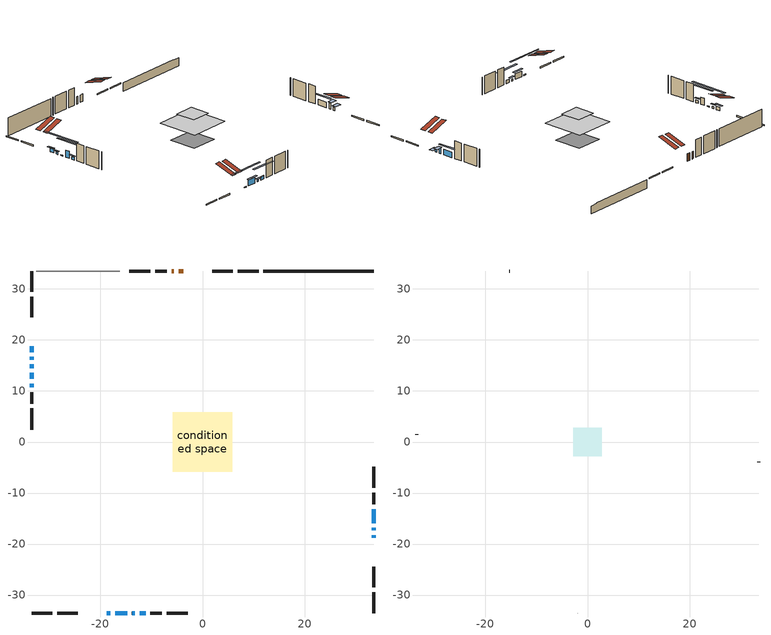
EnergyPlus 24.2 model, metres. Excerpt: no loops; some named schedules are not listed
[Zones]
conditioned space
 floor adiabatic (AdiabaticFloorConstruction): -5.84,-5.84 -5.84,5.84 5.84,5.84 5.84,-5.84 z2.87
 floor foundation (Slab1 construction): -3.87,-3.87 -3.87,3.87 3.87,3.87 3.87,-3.87 z-1.92
 wall outside (RimJoist1 construction): 10.99,33.51 6.88,33.51 / -33.51,-33.51 -29.4,-33.51 / -33.51,33.51 -33.51,29.4 / 33.51,-33.51 33.51,-29.4 z0.43:0.73
 wall outside (RimJoist2 construction): 5.95,33.51 1.9,33.51 / -28.47,-33.51 -24.42,-33.51 / -33.51,28.47 -33.51,24.42 / 33.51,-28.47 33.51,-24.42 z0.43:0.73
 wall outside (AdiabaticWallConstruction 1): -3.75,33.51 -4.69,33.51 / -5.62,33.51 -6.05,33.51 z0.43:2.46
 wall outside (AdiabaticWallConstruction): 33.51,-18.78 33.51,-18.24 z0.43:1.29; -33.51,18.78 -33.51,17.61 z0.43:1.4; -33.51,16.68 -33.51,16.12 / -13.82,-33.51 -13.26,-33.51 z0.43:0.99; -18.78,-33.51 -18.06,-33.51 / -33.51,15.19 -33.51,14.48 z0.43:0.66; -33.51,13.55 -33.51,12.38 z0.43:2.39; -17.13,-33.51 -14.74,-33.51 z0.43:1.98; -33.51,11.46 -33.51,10.72 z0.43:1.19; 33.51,-17.31 33.51,-16.83 z0.43:2.01; 33.51,-15.9 33.51,-13.16 z0.43:1.95; -12.33,-33.51 -11.16,-33.51 z0.43:1.35
 wall outside (Wall1 construction): -6.97,33.51 -9.26,33.51 / -10.23,-33.51 -7.94,-33.51 / -33.51,9.79 -33.51,7.5 / 33.51,-12.23 33.51,-9.94 z0.43:5.31
 wall outside (Wall2 construction): -10.19,33.51 -14.33,33.51 / -7.01,-33.51 -2.88,-33.51 / -33.51,6.57 -33.51,2.43 / 33.51,-9.01 33.51,-4.87 z0.43:5.31
 wall foundation (FoundationWall1 construction): 11.92,33.51,-1.92 11.92,33.51,0.43 31.35,33.51,0.43 31.35,33.51,0.28 33.51,33.51,0.28 33.51,33.51,-1.92
 wall adiabatic (Wall4 construction): -16.25,33.51 -32.59,33.51 z0.43:5.31
 window (WindowConstruction 8): 33.51,-18.77 33.51,-18.24 z0.43:1.29
 window (WindowConstruction 6): -33.51,18.77 -33.51,17.61 z0.43:1.4
 window (WindowConstruction 7): -33.51,16.68 -33.51,16.12 z0.43:0.99
 window (WindowConstruction 10): -18.77,-33.51 -18.06,-33.51 z0.43:0.66
 window (WindowConstruction 11): -33.51,15.19 -33.51,14.48 z0.43:0.66
 window (WindowConstruction): -33.51,13.55 -33.51,12.38 z0.43:2.39
 window (WindowConstruction 1): -17.13,-33.51 -14.74,-33.51 z0.43:1.98
 window (WindowConstruction 2): -33.51,11.45 -33.51,10.72 z0.43:1.19
 window (WindowConstruction 9): 33.51,-17.31 33.51,-16.83 z0.43:2.01
 window (WindowConstruction 3): 33.51,-15.9 33.51,-13.16 z0.43:1.95
 window (WindowConstruction 4): -13.82,-33.51 -13.26,-33.51 z0.43:0.99
 window (WindowConstruction 5): -12.33,-33.51 -11.16,-33.51 z0.43:1.34
 door (Door): -3.75,33.51 -4.69,33.51 z0.43:2.46
 door (Door 1): -5.62,33.51 -6.05,33.51 z0.43:2.46
 ceiling adiabatic (AdiabaticFloorConstruction): 5.84,-5.84 5.84,5.84 -5.84,5.84 -5.84,-5.84 z2.87
 roof outside (Roof2 construction): -2.82,33.51,5.31 -2.82,28.16,7.09 -1.41,28.16,7.09 -1.41,33.51,5.31; -19.7,-33.51,5.31 -19.7,-28.16,7.09 -21.11,-28.16,7.09 -21.11,-33.51,5.31; -33.51,19.7,5.31 -28.16,19.7,7.09 -28.16,21.11,7.09 -33.51,21.11,5.31; 33.51,-19.7,5.31 28.16,-19.7,7.09 28.16,-21.11,7.09 33.51,-21.11,5.31
attic - vented
 floor to conditioned space (Floor1 construction Reversed): -2.82,-2.82 -2.82,2.82 2.82,2.82 2.82,-2.82 z5.31
 wall outside (Wall3 construction): -15.26,33.51 -15.32,33.51 / -1.95,-33.51 -1.89,-33.51 / -33.51,1.5 -33.51,1.44 / 33.51,-3.95 33.51,-3.88 z0.43:5.31
 roof outside (Roof1 construction): -0.48,33.51,5.31 -0.48,28.02,7.14 0.97,28.02,7.14 0.97,33.51,5.31; -22.04,-33.51,5.31 -22.04,-28.02,7.14 -23.49,-28.02,7.14 -23.49,-33.51,5.31; -33.51,22.04,5.31 -28.02,22.04,7.14 -28.02,23.49,7.14 -33.51,23.49,5.31; 33.51,-22.04,5.31 28.02,-22.04,7.14 28.02,-23.49,7.14 33.51,-23.49,5.31
shading: 33.51,-17.94 33.51,-19.07 35.34,-19.07 35.34,-17.94 z1.59; -33.51,17.15 -33.51,19.23 -33.97,19.23 -33.97,17.15 z1.86; -33.51,15.66 -33.51,17.14 -33.97,17.14 -33.97,15.66 z1.45; -12.98,-33.51 -23.86,-33.51 -23.86,-33.93 -12.98,-33.93 z5.74; -33.51,9.4 -33.51,20.27 -33.93,20.27 -33.93,9.4 z5.74; -33.51,9.74 -33.51,16.19 -33.93,16.19 -33.93,9.74 z5.03; -14.28,-33.51 -17.59,-33.51 -17.59,-33.97 -14.28,-33.97 z2.44; -33.51,10.26 -33.51,11.91 -33.97,11.91 -33.97,10.26 z1.65; 33.51,-16.53 33.51,-17.61 35.34,-17.61 35.34,-16.53 z2.3; 33.51,-11.94 33.51,-17.12 33.97,-17.12 33.97,-11.94 z3.17; -12.8,-33.51 -14.28,-33.51 -14.28,-33.97 -12.8,-33.97 z1.45; -8.11,-33.51 -15.38,-33.51 -15.38,-33.97 -8.11,-33.97 z4.4
[Building]
Building 1: Terrain=Suburbs
[Site:Location]
Toronto Intl AP_ON: Latitude {deg}=43.68; Longitude {deg}=-79.63; Time Zone {hr}=-5; Elevation {m}=173; Keep Site Location Information=Yes
[Site:GroundTemperature:Shallow]
4.59119, 2.66285, 2.50842, 3.42352, 7.09712, 10.7536, 13.9236, 15.9317, 16.1023, 14.4691, 11.3799, 7.83558
[Site:WaterMainsTemperature]
Calculation Method=Schedule; Temperature Schedule=mains temperature schedule
[Material] Roughness=Rough; Thermal Absorptance=0.9
Name | Thickness {m} | Conductivity {W/m-K} | Density {kg/m3} | Specific Heat {J/kg-K} | Solar Absorptance | Visible Absorptance
asphalt or fiberglass shingles | 0.00635 | 0.162714 | 1121.4 | 1465.45 | 0.4 | 0.4
ceiling loosefill ins | 0.169333 | 0.0480833 | 16.02 | 1046.75 | 0.7 | 0.7
ceiling stud and cavity | 0.1397 | 0.237535 | 65.682 | 1177.47 | 0.7 | 0.7
concrete 4.0 in. | 0.1016 | 1.803125 | 2242.8 | 837.4 | 0.7 | 0.7
concrete 8.0 in. | 0.2032 | 1.803125 | 2242.8 | 837.4 | 0.7 | 0.7
door material | 0.04445 | 0.188738 | 512.64 | 1214.23 | 0.7 | 0.7
exterior vertical ins | 0.0313123 | 0.029427 | 32.04 | 1214.23 | 0.7 | 0.7
floor covering | 0.0127 | 0.0433444 | 54.468 | 1339.84 | 0.6 | 0.6
floor rigid ins; wall rigid ins | 0.512978 | 0.029427 | 32.04 | 1214.23 | 0.7 | 0.7
floor stud and cavity | 0.1397 | 1.75129 | 37.0049 | 1207.88 | 0.7 | 0.7
furniture material conditioned space 1 | 0.1524 | 0.115458 | 640.8 | 1214.23 | 0.6 | 0.6
gypsum board | 0.0127 | 0.160291 | 801 | 837.4 | 0.6 | 0.6
gypsum board 1 | 0.0127 | 0.160291 | 801 | 837.4 | 0.7 | 0.7
osb sheathing 0.5 in. | 0.0127 | 0.115458 | 512.64 | 1214.23 | 0.7 | 0.7
osb sheathing 0.5 in. 1 | 0.0127 | 0.115458 | 512.64 | 1214.23 | 0.4 | 0.4
osb sheathing 0.75 in. | 0.01905 | 0.115458 | 512.64 | 1214.23 | 0.7 | 0.7
osb sheathing 2.0 in. | 0.0508 | 0.115458 | 512.64 | 1214.23 | 0.7 | 0.7
rim joist rigid ins | 0.051816 | 0.029427 | 32.04 | 1214.23 | 0.7 | 0.7
rim joist stud and cavity | 0.0508 | 0.0452492 | 125.044 | 1163.47 | 0.6 | 0.6
rim joist stud and cavity 1 | 0.0508 | 0.0408884 | 125.044 | 1163.47 | 0.6 | 0.6
roof stud and cavity | 0.2032 | 0.122274 | 78.34581 | 1123.46 | 0.7 | 0.7
wall stud and cavity | 0.1397 | 0.0958194 | 139.0536 | 1170.24 | 0.7 | 0.7
wall stud and cavity 1 | 0.1397 | 0.0937807 | 139.0536 | 1170.24 | 0.7 | 0.7
wall stud and cavity 2 | 0.0889 | 6.9971 | 50.32683 | 1063.81 | 0.6 | 0.6
wall stud and cavity 3 | 0.1397 | 0.0845334 | 139.0536 | 1170.24 | 0.7 | 0.7
wall stud and cavity 4 | 0.0889 | 0.380278 | 52.3479 | 1209.89 | 0.7 | 0.7
wall stud and cavity 5 | 0.0889 | 0.391764 | 83.0341 | 1211.67 | 0.7 | 0.7
wood siding | 0.0254 | 0.102417 | 544.68 | 1172.36 | 0.4 | 0.4
wood siding 1 | 0.00254 | 0.102417 | 544.68 | 1172.36 | 0.4 | 0.4
wood siding 2; wood siding 3; wood siding 4 | 0.0254 | 0.102417 | 544.68 | 1172.36 | 0.7 | 0.7
[WindowMaterial:SimpleGlazingSystem]
Name | U-Factor {W/m2-K} | Solar Heat Gain Coefficient
WindowMaterial | 3.991634 | 0.62
WindowMaterial 1 | 2.78676 | 0.59
WindowMaterial 2 | 2.76462 | 0.46
WindowMaterial 3 | 2.79528 | 0.66
WindowMaterial 4 | 2.74475 | 0.37
WindowMaterial 5 | 2.779381 | 0.54
WindowMaterial 6 | 2.77995 | 0.54
WindowMaterial 7 | 2.75269 | 0.59
WindowMaterial 8 | 2.76008 | 0.6
WindowMaterial 9 | 7.42342 | 0.49
[Construction]
AdiabaticFloorConstruction: floor stud and cavity, floor rigid ins, osb sheathing 0.75 in., floor covering
AdiabaticWallConstruction: wood siding 3, wall rigid ins, wall stud and cavity 4, gypsum board
AdiabaticWallConstruction 1: wood siding 4, wall rigid ins, wall stud and cavity 4, gypsum board
Door; Door 1: door material
Floor1 construction Reversed: gypsum board, ceiling stud and cavity, ceiling loosefill ins
FoundationWall1 construction: concrete 8.0 in., gypsum board 1
furniture construction conditioned space 1: furniture material conditioned space 1
PartitionWallConstruction: gypsum board, wall stud and cavity 5, gypsum board
RimJoist1 construction: wood siding 2, osb sheathing 2.0 in., rim joist stud and cavity
RimJoist2 construction: wood siding 2, rim joist rigid ins, osb sheathing 2.0 in., rim joist stud and cavity 1
Roof1 construction: asphalt or fiberglass shingles
Roof2 construction: asphalt or fiberglass shingles, osb sheathing 0.75 in., roof stud and cavity, gypsum board
Slab1 construction: concrete 4.0 in.
Wall1 construction: wood siding, osb sheathing 0.5 in., wall stud and cavity, gypsum board
Wall2 construction: wood siding, osb sheathing 0.5 in., wall stud and cavity 1, gypsum board
Wall3 construction: wood siding 1, wall stud and cavity 2
Wall4 construction: osb sheathing 0.5 in. 1, wall stud and cavity 3, gypsum board
WindowConstruction: WindowMaterial
WindowConstruction 1: WindowMaterial 1
WindowConstruction 10; WindowConstruction 11: WindowMaterial 9
WindowConstruction 2: WindowMaterial 2
WindowConstruction 3: WindowMaterial 3
WindowConstruction 4; WindowConstruction 7: WindowMaterial 4
WindowConstruction 5: WindowMaterial 5
WindowConstruction 6: WindowMaterial 6
WindowConstruction 8: WindowMaterial 7
WindowConstruction 9: WindowMaterial 8
[Zone] Multiplier=1; Part of Total Floor Area=Yes
Name | Volume {m3}
attic - vented | 9.48248
conditioned space | 500.2
[Space]
Name | Zone | Volume {m3}
attic - vented 1 | attic - vented | 9.48248
conditioned space 1 | conditioned space | 500.2
[ZoneInfiltration:EffectiveLeakageArea]
infil attic - vented 1: Zone or Space=attic - vented 1; Schedule=Always On Discrete; Effective Air Leakage Area {cm2}=1318.76; Stack Coefficient=0.000466578; Wind Coefficient=1.45943e-05
[ZoneMixing]
whole house fan mix: Zone or Space=attic - vented; Schedule=Always On Continuous; Design Flow Rate Calculation Method=Flow/Zone; Design Flow Rate {m3/s}=0; Source Zone or Space=conditioned space
[SurfaceProperty:ExposedFoundationPerimeter]
Slab1: Exposed Perimeter Calculation Method=TotalExposedPerimeter; Total Exposed Perimeter {m}=21.592
[InternalMass] Zone or ZoneList=conditioned space; Space or SpaceList=conditioned space 1
Name | Construction | Surface Area {m2}
furniture mass conditioned space 1 | furniture construction conditioned space 1 | 78.5202
partition wall mass | PartitionWallConstruction | 196.3
[Lights]
interior lighting: Zone or ZoneList or Space or SpaceList=conditioned space 1; Schedule=interior lighting schedule; Design Level Calculation Method=LightingLevel; Lighting Level {W}=343.2; Return Air Fraction=0; Fraction Radiant=0.6; Fraction Visible=0.2; Fraction Replaceable=1
[People]
occupants: Zone or ZoneList or Space or SpaceList=conditioned space 1; Number of People Schedule=occupants schedule; Number of People Calculation Method=People; Number of People=3; Fraction Radiant=0.314171; Sensible Heat Fraction=0.56303; Activity Level Schedule=occupants activity schedule; Carbon Dioxide Generation Rate {m3/s-W}=0; Enable ASHRAE 55 Comfort Warnings=No; Mean Radiant Temperature Calculation Type=EnclosureAveraged
[ElectricEquipment] Zone or ZoneList or Space or SpaceList=conditioned space 1; Design Level Calculation Method=EquipmentLevel
Name | Schedule | Design Level {W} | Fraction Latent | Fraction Radiant | Fraction Lost
clothes dryer | clothes dryer schedule | 140.772 | 0.015 | 0.081 | 0.85
clothes washer | clothes washer schedule | 32.1985 | 0.03 | 0.162 | 0.7
cooking range | cooking range schedule | 208.969 | 0.08 | 0.432 | 0.2
dishwasher | dishwasher schedule | 66.8632 | 0.3 | 0.18 | 0.4
fridge | fridge schedule | 72.9452 | 0 | 0.6 | 0
mech vent house fan | mech vent house fan schedule | 0 | 0 | 0 | 1
mech vent house fan cfis | mech vent house fan cfis schedule | 0 | 0 | 0 | 0
misc plug loads | misc plug loads schedule | 494.7 | 0.045 | 0.513 | 0.1
whole house fan | Always On Discrete | 0 | 0 | 0 | 1
[OtherEquipment] Zone or ZoneList or Space or SpaceList=conditioned space 1; Design Level Calculation Method=EquipmentLevel
Name | Fuel Type | Schedule | Design Level {W} | Fraction Latent | Fraction Radiant | Fraction Lost
clothes dryer 1 | Electricity | clothes dryer schedule | 0 | 0.015 | 0.081 | 0.85
cooking range 1 | Electricity | cooking range schedule | 0 | 0.08 | 0.432 | 0.2
general water use latent | None | general water use schedule | 59.3978 | 1 | 0 | 0
general water use sensible | None | general water use schedule | -58.539 | 0 | 0.6 | 0
mech vent house fan latent load | None | Always On Discrete | 0 | 1 | 0 | 0
mech vent house fan sensible load | None | Always On Discrete | 0 | 0 | 0 | 0
water heater energy adjustment1 | NaturalGas | Always On Discrete | 0.01 | 0 | 0 | 1
[ZoneInfiltration:DesignFlowRate] Zone or ZoneList or Space or SpaceList=conditioned space 1; Schedule=Always On Discrete; Design Flow Rate Calculation Method=Flow/Zone; Design Flow Rate {m3/s}=0
infil flow; natural vent flow; whole house fan flow
[Foundation:Kiva]
Foundation Kiva 1: Initial Indoor Air Temperature {C}=18; Wall Height Above Grade {m}=0.430012; Wall Depth Below Slab {m}=0.2032; Custom Block Material Name 1=exterior vertical ins; Custom Block Depth 1 {m}=2.350008; Custom Block X Position 1 {m}=0.2159; Custom Block Z Position 1 {m}=0
[Foundation:Kiva:Settings]
Soil Conductivity {W/m-K}=0.849921; Soil Density {kg/m3}=1842.3; Soil Specific Heat {J/kg-K}=418.7; Ground Solar Absorptivity=0.9; Ground Thermal Absorptivity=0.9; Ground Surface Roughness {m}=0.03; Far-Field Width {m}=40; Deep-Ground Boundary Condition=ZeroFlux; Deep-Ground Depth {m}=40; Minimum Cell Dimension {m}=0.2; Maximum Cell Growth Coefficient=3; Simulation Timestep=Timestep
[Exterior:Lights]
exterior lighting: Schedule=exterior lighting schedule; Design Level {W}=75.6
[Schedule:Constant]
Name | Hourly Value
Always On Continuous; mech vent house fan schedule; mech vent house fan cfis schedule; Always On Discrete | 1
occupants activity schedule | 117.228
fridge schedule | 0
[Schedule:Week:Daily]
interior lighting schedule Week Rule - Jan1-Jan27: interior lighting schedule day, interior lighting schedule day, interior lighting schedule day, interior lighting schedule day, interior lighting schedule day, interior lighting schedule day, interior lighting schedule day, interior lighting schedule default day, interior lighting schedule default day, interior lighting schedule default day, interior lighting schedule default day, interior lighting schedule default day
interior lighting schedule Week Rule - Jan28-Feb3: interior lighting schedule day, interior lighting schedule day, interior lighting schedule day, interior lighting schedule day, interior lighting schedule day 1, interior lighting schedule day 1, interior lighting schedule day 1, interior lighting schedule default day, interior lighting schedule default day, interior lighting schedule default day, interior lighting schedule default day, interior lighting schedule default day
interior lighting schedule Week Rule - Feb4-Feb24: interior lighting schedule day 1, interior lighting schedule day 1, interior lighting schedule day 1, interior lighting schedule day 1, interior lighting schedule day 1, interior lighting schedule day 1, interior lighting schedule day 1, interior lighting schedule default day, interior lighting schedule default day, interior lighting schedule default day, interior lighting schedule default day, interior lighting schedule default day
interior lighting schedule Week Rule - Feb25-Mar3: interior lighting schedule day 1, interior lighting schedule day 1, interior lighting schedule day 1, interior lighting schedule day 1, interior lighting schedule day 2, interior lighting schedule day 2, interior lighting schedule day 2, interior lighting schedule default day, interior lighting schedule default day, interior lighting schedule default day, interior lighting schedule default day, interior lighting schedule default day
interior lighting schedule Week Rule - Mar4-Mar31: interior lighting schedule day 2, interior lighting schedule day 2, interior lighting schedule day 2, interior lighting schedule day 2, interior lighting schedule day 2, interior lighting schedule day 2, interior lighting schedule day 2, interior lighting schedule default day, interior lighting schedule default day, interior lighting schedule default day, interior lighting schedule default day, interior lighting schedule default day
interior lighting schedule Week Rule - Apr1-Apr28: interior lighting schedule day 3, interior lighting schedule day 3, interior lighting schedule day 3, interior lighting schedule day 3, interior lighting schedule day 3, interior lighting schedule day 3, interior lighting schedule day 3, interior lighting schedule default day, interior lighting schedule default day, interior lighting schedule default day, interior lighting schedule default day, interior lighting schedule default day
interior lighting schedule Week Rule - Apr29-May5: interior lighting schedule day 3, interior lighting schedule day 3, interior lighting schedule day 4, interior lighting schedule day 4, interior lighting schedule day 4, interior lighting schedule day 4, interior lighting schedule day 4, interior lighting schedule default day, interior lighting schedule default day, interior lighting schedule default day, interior lighting schedule default day, interior lighting schedule default day
interior lighting schedule Week Rule - May6-May26: interior lighting schedule day 4, interior lighting schedule day 4, interior lighting schedule day 4, interior lighting schedule day 4, interior lighting schedule day 4, interior lighting schedule day 4, interior lighting schedule day 4, interior lighting schedule default day, interior lighting schedule default day, interior lighting schedule default day, interior lighting schedule default day, interior lighting schedule default day
interior lighting schedule Week Rule - May27-Jun2: interior lighting schedule day 4, interior lighting schedule day 4, interior lighting schedule day 4, interior lighting schedule day 4, interior lighting schedule day 4, interior lighting schedule day 5, interior lighting schedule day 5, interior lighting schedule default day, interior lighting schedule default day, interior lighting schedule default day, interior lighting schedule default day, interior lighting schedule default day
interior lighting schedule Week Rule - Jun3-Jun30: interior lighting schedule day 5, interior lighting schedule day 5, interior lighting schedule day 5, interior lighting schedule day 5, interior lighting schedule day 5, interior lighting schedule day 5, interior lighting schedule day 5, interior lighting schedule default day, interior lighting schedule default day, interior lighting schedule default day, interior lighting schedule default day, interior lighting schedule default day
interior lighting schedule Week Rule - Jul1-Jul28: interior lighting schedule day 6, interior lighting schedule day 6, interior lighting schedule day 6, interior lighting schedule day 6, interior lighting schedule day 6, interior lighting schedule day 6, interior lighting schedule day 6, interior lighting schedule default day, interior lighting schedule default day, interior lighting schedule default day, interior lighting schedule default day, interior lighting schedule default day
interior lighting schedule Week Rule - Jul29-Aug4: interior lighting schedule day 6, interior lighting schedule day 6, interior lighting schedule day 6, interior lighting schedule day 7, interior lighting schedule day 7, interior lighting schedule day 7, interior lighting schedule day 7, interior lighting schedule default day, interior lighting schedule default day, interior lighting schedule default day, interior lighting schedule default day, interior lighting schedule default day
interior lighting schedule Week Rule - Aug5-Aug25: interior lighting schedule day 7, interior lighting schedule day 7, interior lighting schedule day 7, interior lighting schedule day 7, interior lighting schedule day 7, interior lighting schedule day 7, interior lighting schedule day 7, interior lighting schedule default day, interior lighting schedule default day, interior lighting schedule default day, interior lighting schedule default day, interior lighting schedule default day
interior lighting schedule Week Rule - Aug26-Sep1: interior lighting schedule day 7, interior lighting schedule day 7, interior lighting schedule day 7, interior lighting schedule day 7, interior lighting schedule day 7, interior lighting schedule day 7, interior lighting schedule day 8, interior lighting schedule default day, interior lighting schedule default day, interior lighting schedule default day, interior lighting schedule default day, interior lighting schedule default day
interior lighting schedule Week Rule - Sep2-Sep29: interior lighting schedule day 8, interior lighting schedule day 8, interior lighting schedule day 8, interior lighting schedule day 8, interior lighting schedule day 8, interior lighting schedule day 8, interior lighting schedule day 8, interior lighting schedule default day, interior lighting schedule default day, interior lighting schedule default day, interior lighting schedule default day, interior lighting schedule default day
interior lighting schedule Week Rule - Sep30-Oct6: interior lighting schedule day 8, interior lighting schedule day 9, interior lighting schedule day 9, interior lighting schedule day 9, interior lighting schedule day 9, interior lighting schedule day 9, interior lighting schedule day 9, interior lighting schedule default day, interior lighting schedule default day, interior lighting schedule default day, interior lighting schedule default day, interior lighting schedule default day
interior lighting schedule Week Rule - Oct7-Oct27: interior lighting schedule day 9, interior lighting schedule day 9, interior lighting schedule day 9, interior lighting schedule day 9, interior lighting schedule day 9, interior lighting schedule day 9, interior lighting schedule day 9, interior lighting schedule default day, interior lighting schedule default day, interior lighting schedule default day, interior lighting schedule default day, interior lighting schedule default day
interior lighting schedule Week Rule - Oct28-Nov3: interior lighting schedule day 9, interior lighting schedule day 9, interior lighting schedule day 9, interior lighting schedule day 9, interior lighting schedule day 10, interior lighting schedule day 10, interior lighting schedule day 10, interior lighting schedule default day, interior lighting schedule default day, interior lighting schedule default day, interior lighting schedule default day, interior lighting schedule default day
interior lighting schedule Week Rule - Nov4-Nov24: interior lighting schedule day 10, interior lighting schedule day 10, interior lighting schedule day 10, interior lighting schedule day 10, interior lighting schedule day 10, interior lighting schedule day 10, interior lighting schedule day 10, interior lighting schedule default day, interior lighting schedule default day, interior lighting schedule default day, interior lighting schedule default day, interior lighting schedule default day
interior lighting schedule Week Rule - Nov25-Dec1: interior lighting schedule day 10, interior lighting schedule day 10, interior lighting schedule day 10, interior lighting schedule day 10, interior lighting schedule day 10, interior lighting schedule day 10, interior lighting schedule day 11, interior lighting schedule default day, interior lighting schedule default day, interior lighting schedule default day, interior lighting schedule default day, interior lighting schedule default day
interior lighting schedule Week Rule - Dec2-Dec31: interior lighting schedule day 11, interior lighting schedule day 11, interior lighting schedule day 11, interior lighting schedule day 11, interior lighting schedule day 11, interior lighting schedule day 11, interior lighting schedule day 11, interior lighting schedule default day, interior lighting schedule default day, interior lighting schedule default day, interior lighting schedule default day, interior lighting schedule default day
occupants schedule Week Rule - Jan1-Dec31: occupants schedule day, occupants schedule day, occupants schedule day, occupants schedule day, occupants schedule day, occupants schedule day, occupants schedule day, occupants schedule default day, occupants schedule default day, occupants schedule default day, occupants schedule default day, occupants schedule default day
clothes dryer schedule Week Rule - Jan1-Dec31: clothes dryer schedule day, clothes dryer schedule day, clothes dryer schedule day, clothes dryer schedule day, clothes dryer schedule day, clothes dryer schedule day, clothes dryer schedule day, clothes dryer schedule default day, clothes dryer schedule default day, clothes dryer schedule default day, clothes dryer schedule default day, clothes dryer schedule default day
clothes washer schedule Week Rule - Jan1-Dec31: clothes washer schedule day, clothes washer schedule day, clothes washer schedule day, clothes washer schedule day, clothes washer schedule day, clothes washer schedule day, clothes washer schedule day, clothes washer schedule default day, clothes washer schedule default day, clothes washer schedule default day, clothes washer schedule default day, clothes washer schedule default day
cooking range schedule Week Rule - Jan1-Dec31: cooking range schedule day, cooking range schedule day, cooking range schedule day, cooking range schedule day, cooking range schedule day, cooking range schedule day, cooking range schedule day, cooking range schedule default day, cooking range schedule default day, cooking range schedule default day, cooking range schedule default day, cooking range schedule default day
dishwasher schedule Week Rule - Jan1-Dec31: dishwasher schedule day, dishwasher schedule day, dishwasher schedule day, dishwasher schedule day, dishwasher schedule day, dishwasher schedule day, dishwasher schedule day, dishwasher schedule default day, dishwasher schedule default day, dishwasher schedule default day, dishwasher schedule default day, dishwasher schedule default day
misc plug loads schedule Week Rule - Jan1-Dec31: misc plug loads schedule day, misc plug loads schedule day, misc plug loads schedule day, misc plug loads schedule day, misc plug loads schedule day, misc plug loads schedule day, misc plug loads schedule day, misc plug loads schedule default day, misc plug loads schedule default day, misc plug loads schedule default day, misc plug loads schedule default day, misc plug loads schedule default day
general water use schedule Week Rule - Jan1-Dec31: general water use schedule day, general water use schedule day, general water use schedule day, general water use schedule day, general water use schedule day, general water use schedule day, general water use schedule day, general water use schedule default day, general water use schedule default day, general water use schedule default day, general water use schedule default day, general water use schedule default day
exterior lighting schedule Week Rule - Jan1-Jan27: exterior lighting schedule day, exterior lighting schedule day, exterior lighting schedule day, exterior lighting schedule day, exterior lighting schedule day, exterior lighting schedule day, exterior lighting schedule day, exterior lighting schedule default day, exterior lighting schedule default day, exterior lighting schedule default day, exterior lighting schedule default day, exterior lighting schedule default day
exterior lighting schedule Week Rule - Jan28-Feb3: exterior lighting schedule day, exterior lighting schedule day, exterior lighting schedule day, exterior lighting schedule day, exterior lighting schedule day 1, exterior lighting schedule day 1, exterior lighting schedule day 1, exterior lighting schedule default day, exterior lighting schedule default day, exterior lighting schedule default day, exterior lighting schedule default day, exterior lighting schedule default day
exterior lighting schedule Week Rule - Feb4-Feb24: exterior lighting schedule day 1, exterior lighting schedule day 1, exterior lighting schedule day 1, exterior lighting schedule day 1, exterior lighting schedule day 1, exterior lighting schedule day 1, exterior lighting schedule day 1, exterior lighting schedule default day, exterior lighting schedule default day, exterior lighting schedule default day, exterior lighting schedule default day, exterior lighting schedule default day
exterior lighting schedule Week Rule - Feb25-Mar3: exterior lighting schedule day 1, exterior lighting schedule day 1, exterior lighting schedule day 1, exterior lighting schedule day 1, exterior lighting schedule day 2, exterior lighting schedule day 2, exterior lighting schedule day 2, exterior lighting schedule default day, exterior lighting schedule default day, exterior lighting schedule default day, exterior lighting schedule default day, exterior lighting schedule default day
exterior lighting schedule Week Rule - Mar4-Mar31: exterior lighting schedule day 2, exterior lighting schedule day 2, exterior lighting schedule day 2, exterior lighting schedule day 2, exterior lighting schedule day 2, exterior lighting schedule day 2, exterior lighting schedule day 2, exterior lighting schedule default day, exterior lighting schedule default day, exterior lighting schedule default day, exterior lighting schedule default day, exterior lighting schedule default day
exterior lighting schedule Week Rule - Apr1-Apr28: exterior lighting schedule day 3, exterior lighting schedule day 3, exterior lighting schedule day 3, exterior lighting schedule day 3, exterior lighting schedule day 3, exterior lighting schedule day 3, exterior lighting schedule day 3, exterior lighting schedule default day, exterior lighting schedule default day, exterior lighting schedule default day, exterior lighting schedule default day, exterior lighting schedule default day
exterior lighting schedule Week Rule - Apr29-May5: exterior lighting schedule day 3, exterior lighting schedule day 3, exterior lighting schedule day 4, exterior lighting schedule day 4, exterior lighting schedule day 4, exterior lighting schedule day 4, exterior lighting schedule day 4, exterior lighting schedule default day, exterior lighting schedule default day, exterior lighting schedule default day, exterior lighting schedule default day, exterior lighting schedule default day
exterior lighting schedule Week Rule - May6-May26: exterior lighting schedule day 4, exterior lighting schedule day 4, exterior lighting schedule day 4, exterior lighting schedule day 4, exterior lighting schedule day 4, exterior lighting schedule day 4, exterior lighting schedule day 4, exterior lighting schedule default day, exterior lighting schedule default day, exterior lighting schedule default day, exterior lighting schedule default day, exterior lighting schedule default day
exterior lighting schedule Week Rule - May27-Jun2: exterior lighting schedule day 4, exterior lighting schedule day 4, exterior lighting schedule day 4, exterior lighting schedule day 4, exterior lighting schedule day 4, exterior lighting schedule day 5, exterior lighting schedule day 5, exterior lighting schedule default day, exterior lighting schedule default day, exterior lighting schedule default day, exterior lighting schedule default day, exterior lighting schedule default day
exterior lighting schedule Week Rule - Jun3-Jun30: exterior lighting schedule day 5, exterior lighting schedule day 5, exterior lighting schedule day 5, exterior lighting schedule day 5, exterior lighting schedule day 5, exterior lighting schedule day 5, exterior lighting schedule day 5, exterior lighting schedule default day, exterior lighting schedule default day, exterior lighting schedule default day, exterior lighting schedule default day, exterior lighting schedule default day
exterior lighting schedule Week Rule - Jul1-Jul28: exterior lighting schedule day 6, exterior lighting schedule day 6, exterior lighting schedule day 6, exterior lighting schedule day 6, exterior lighting schedule day 6, exterior lighting schedule day 6, exterior lighting schedule day 6, exterior lighting schedule default day, exterior lighting schedule default day, exterior lighting schedule default day, exterior lighting schedule default day, exterior lighting schedule default day
exterior lighting schedule Week Rule - Jul29-Aug4: exterior lighting schedule day 6, exterior lighting schedule day 6, exterior lighting schedule day 6, exterior lighting schedule day 7, exterior lighting schedule day 7, exterior lighting schedule day 7, exterior lighting schedule day 7, exterior lighting schedule default day, exterior lighting schedule default day, exterior lighting schedule default day, exterior lighting schedule default day, exterior lighting schedule default day
exterior lighting schedule Week Rule - Aug5-Aug25: exterior lighting schedule day 7, exterior lighting schedule day 7, exterior lighting schedule day 7, exterior lighting schedule day 7, exterior lighting schedule day 7, exterior lighting schedule day 7, exterior lighting schedule day 7, exterior lighting schedule default day, exterior lighting schedule default day, exterior lighting schedule default day, exterior lighting schedule default day, exterior lighting schedule default day
exterior lighting schedule Week Rule - Aug26-Sep1: exterior lighting schedule day 7, exterior lighting schedule day 7, exterior lighting schedule day 7, exterior lighting schedule day 7, exterior lighting schedule day 7, exterior lighting schedule day 7, exterior lighting schedule day 8, exterior lighting schedule default day, exterior lighting schedule default day, exterior lighting schedule default day, exterior lighting schedule default day, exterior lighting schedule default day
exterior lighting schedule Week Rule - Sep2-Sep29: exterior lighting schedule day 8, exterior lighting schedule day 8, exterior lighting schedule day 8, exterior lighting schedule day 8, exterior lighting schedule day 8, exterior lighting schedule day 8, exterior lighting schedule day 8, exterior lighting schedule default day, exterior lighting schedule default day, exterior lighting schedule default day, exterior lighting schedule default day, exterior lighting schedule default day
exterior lighting schedule Week Rule - Sep30-Oct6: exterior lighting schedule day 8, exterior lighting schedule day 9, exterior lighting schedule day 9, exterior lighting schedule day 9, exterior lighting schedule day 9, exterior lighting schedule day 9, exterior lighting schedule day 9, exterior lighting schedule default day, exterior lighting schedule default day, exterior lighting schedule default day, exterior lighting schedule default day, exterior lighting schedule default day
exterior lighting schedule Week Rule - Oct7-Oct27: exterior lighting schedule day 9, exterior lighting schedule day 9, exterior lighting schedule day 9, exterior lighting schedule day 9, exterior lighting schedule day 9, exterior lighting schedule day 9, exterior lighting schedule day 9, exterior lighting schedule default day, exterior lighting schedule default day, exterior lighting schedule default day, exterior lighting schedule default day, exterior lighting schedule default day
[Schedule:Year]
interior lighting schedule: interior lighting schedule Week Rule - Jan1-Jan27, 1, 1, 1, 27, interior lighting schedule Week Rule - Jan28-Feb3, 1, 28, 2, 3, interior lighting schedule Week Rule - Feb4-Feb24, 2, 4, 2, 24, interior lighting schedule Week Rule - Feb25-Mar3, 2, 25, 3, 3, interior lighting schedule Week Rule - Mar4-Mar31, 3, 4, 3, 31, interior lighting schedule Week Rule - Apr1-Apr28, 4, 1, 4, 28, interior lighting schedule Week Rule - Apr29-May5, 4, 29, 5, 5, interior lighting schedule Week Rule - May6-May26, 5, 6, 5, 26, interior lighting schedule Week Rule - May27-Jun2, 5, 27, 6, 2, interior lighting schedule Week Rule - Jun3-Jun30, 6, 3, 6, 30, interior lighting schedule Week Rule - Jul1-Jul28, 7, 1, 7, 28, interior lighting schedule Week Rule - Jul29-Aug4, 7, 29, 8, 4, interior lighting schedule Week Rule - Aug5-Aug25, 8, 5, 8, 25, interior lighting schedule Week Rule - Aug26-Sep1, 8, 26, 9, 1, interior lighting schedule Week Rule - Sep2-Sep29, 9, 2, 9, 29, interior lighting schedule Week Rule - Sep30-Oct6, 9, 30, 10, 6, interior lighting schedule Week Rule - Oct7-Oct27, 10, 7, 10, 27, interior lighting schedule Week Rule - Oct28-Nov3, 10, 28, 11, 3, interior lighting schedule Week Rule - Nov4-Nov24, 11, 4, 11, 24, interior lighting schedule Week Rule - Nov25-Dec1, 11, 25, 12, 1, interior lighting schedule Week Rule - Dec2-Dec31, 12, 2, 12, 31
occupants schedule: occupants schedule Week Rule - Jan1-Dec31, 1, 1, 12, 31
clothes dryer schedule: clothes dryer schedule Week Rule - Jan1-Dec31, 1, 1, 12, 31
clothes washer schedule: clothes washer schedule Week Rule - Jan1-Dec31, 1, 1, 12, 31
cooking range schedule: cooking range schedule Week Rule - Jan1-Dec31, 1, 1, 12, 31
dishwasher schedule: dishwasher schedule Week Rule - Jan1-Dec31, 1, 1, 12, 31
misc plug loads schedule: misc plug loads schedule Week Rule - Jan1-Dec31, 1, 1, 12, 31
general water use schedule: general water use schedule Week Rule - Jan1-Dec31, 1, 1, 12, 31
exterior lighting schedule: exterior lighting schedule Week Rule - Jan1-Jan27, 1, 1, 1, 27, exterior lighting schedule Week Rule - Jan28-Feb3, 1, 28, 2, 3, exterior lighting schedule Week Rule - Feb4-Feb24, 2, 4, 2, 24, exterior lighting schedule Week Rule - Feb25-Mar3, 2, 25, 3, 3, exterior lighting schedule Week Rule - Mar4-Mar31, 3, 4, 3, 31, exterior lighting schedule Week Rule - Apr1-Apr28, 4, 1, 4, 28, exterior lighting schedule Week Rule - Apr29-May5, 4, 29, 5, 5, exterior lighting schedule Week Rule - May6-May26, 5, 6, 5, 26, exterior lighting schedule Week Rule - May27-Jun2, 5, 27, 6, 2, exterior lighting schedule Week Rule - Jun3-Jun30, 6, 3, 6, 30, exterior lighting schedule Week Rule - Jul1-Jul28, 7, 1, 7, 28, exterior lighting schedule Week Rule - Jul29-Aug4, 7, 29, 8, 4, exterior lighting schedule Week Rule - Aug5-Aug25, 8, 5, 8, 25, exterior lighting schedule Week Rule - Aug26-Sep1, 8, 26, 9, 1, exterior lighting schedule Week Rule - Sep2-Sep29, 9, 2, 9, 29, exterior lighting schedule Week Rule - Sep30-Oct6, 9, 30, 10, 6, exterior lighting schedule Week Rule - Oct7-Oct27, 10, 7, 10, 27, exterior lighting schedule Week Rule - Oct28-Nov3, 10, 28, 11, 3, exterior lighting schedule Week Rule - Nov4-Nov24, 11, 4, 11, 24, exterior lighting schedule Week Rule - Nov25-Dec1, 11, 25, 12, 1, exterior lighting schedule Week Rule - Dec2-Dec31, 12, 2, 12, 31
[Schedule:Compact]
mains temperature schedule: Through: 01/01, For: AllDays, Until: 24:00, 8.43722, Through: 01/02, For: AllDays, Until: 24:00, 8.37111, Through: 01/03, For: AllDays, Until: 24:00, 8.30611, Through: 01/04, For: AllDays, Until: 24:00, 8.24222, Through: 01/05, For: AllDays, Until: 24:00, 8.17944, Through: 01/06, For: AllDays, Until: 24:00, 8.11833, Through: 01/07, For: AllDays, Until: 24:00, 8.05833, Through: 01/08, For: AllDays, Until: 24:00, 7.99944, Through: 01/09, For: AllDays, Until: 24:00, 7.94222, Through: 01/10, For: AllDays, Until: 24:00, 7.88611, Through: 01/11, For: AllDays, Until: 24:00, 7.83167, Through: 01/12, For: AllDays, Until: 24:00, 7.77833, Through: 01/13, For: AllDays, Until: 24:00, 7.72611, Through: 01/14, For: AllDays, Until: 24:00, 7.67556, Through: 01/15, For: AllDays, Until: 24:00, 7.62667, Through: 01/16, For: AllDays, Until: 24:00, 7.57889, Through: 01/17, For: AllDays, Until: 24:00, 7.53278, Through: 01/18, For: AllDays, Until: 24:00, 7.48778, Through: 01/19, For: AllDays, Until: 24:00, 7.44444, Through: 01/20, For: AllDays, Until: 24:00, 7.40278, Through: 01/21, For: AllDays, Until: 24:00, 7.36278, Through: 01/22, For: AllDays, Until: 24:00, 7.32389, Through: 01/23, For: AllDays, Until: 24:00, 7.28667, Through: 01/24, For: AllDays, Until: 24:00, 7.25056, Through: 01/25, For: AllDays, Until: 24:00, 7.21667, Through: 01/26, For: AllDays, Until: 24:00, 7.18389, Through: 01/27, For: AllDays, Until: 24:00, 7.15278, Through: 01/28, For: AllDays, Until: 24:00, 7.12333, Through: 01/29, For: AllDays, Until: 24:00, 7.09556, Through: 01/30, For: AllDays, Until: 24:00, 7.06944, Through: 01/31, For: AllDays, Until: 24:00, 7.04444, Through: 02/01, For: AllDays, Until: 24:00, 7.02167, Through: 02/02, For: AllDays, Until: 24:00, 7, Through: 02/03, For: AllDays, Until: 24:00, 6.98, Through: 02/04, For: AllDays, Until: 24:00, 6.96222, Through: 02/05, For: AllDays, Until: 24:00, 6.94556, Through: 02/06, For: AllDays, Until: 24:00, 6.93056, Through: 02/07, For: AllDays, Until: 24:00, 6.91722, Through: 02/08, For: AllDays, Until: 24:00, 6.90556, Through: 02/09, For: AllDays, Until: 24:00, 6.89556, Through: 02/10, For: AllDays, Until: 24:00, 6.88722, Through: 02/11, For: AllDays, Until: 24:00, 6.88056, Through: 02/12, For: AllDays, Until: 24:00, 6.875, Through: 02/13, For: AllDays, Until: 24:00, 6.87167, Through: 02/14, For: AllDays, Until: 24:00, 6.87, Through: 02/15, For: AllDays, Until: 24:00, 6.87, Through: 02/16, For: AllDays, Until: 24:00, 6.87167, Through: 02/17, For: AllDays, Until: 24:00, 6.875, Through: 02/18, For: AllDays, Until: 24:00, 6.88, Through: 02/19, For: AllDays, Until: 24:00, 6.88611, Through: 02/20, For: AllDays, Until: 24:00, 6.89444, Through: 02/21, For: AllDays, Until: 24:00, 6.90444, Through: 02/22, For: AllDays, Until: 24:00, 6.91611, Through: 02/23, For: AllDays, Until: 24:00, 6.92889, Through: 02/24, For: AllDays, Until: 24:00, 6.94389, Through: 02/25, For: AllDays, Until: 24:00, 6.96056, Through: 02/26, For: AllDays, Until: 24:00, 6.97833, Through: 02/27, For: AllDays, Until: 24:00, 6.99833, Through: 02/28, For: AllDays, Until: 24:00, 7.01944, Through: 03/01, For: AllDays, Until: 24:00, 7.04222, Through: 03/02, For: AllDays, Until: 24:00, 7.06667, Through: 03/03, For: AllDays, Until: 24:00, 7.09278, Through: 03/04, For: AllDays, Until: 24:00, 7.12056, Through: 03/05, For: AllDays, Until: 24:00, 7.15, Through: 03/06, For: AllDays, Until: 24:00, 7.18111, Through: 03/07, For: AllDays, Until: 24:00, 7.21333, Through: 03/08, For: AllDays, Until: 24:00, 7.24722, Through: 03/09, For: AllDays, Until: 24:00, 7.28278, Through: 03/10, For: AllDays, Until: 24:00, 7.32, Through: 03/11, For: AllDays, Until: 24:00, 7.35889, Through: 03/12, For: AllDays, Until: 24:00, 7.39889, Through: 03/13, For: AllDays, Until: 24:00, 7.44056, Through: 03/14, For: AllDays, Until: 24:00, 7.48389, Through: 03/15, For: AllDays, Until: 24:00, 7.52833, Through: 03/16, For: AllDays, Until: 24:00, 7.57444, Through: 03/17, For: AllDays, Until: 24:00, 7.62222, Through: 03/18, For: AllDays, Until: 24:00, 7.67111, Through: 03/19, For: AllDays, Until: 24:00, 7.72111, Through: 03/20, For: AllDays, Until: 24:00, 7.77333, Through: 03/21, For: AllDays, Until: 24:00, 7.82611, Through: 03/22, For: AllDays, Until: 24:00, 7.88111, Through: 03/23, For: AllDays, Until: 24:00, 7.93667, Through: 03/24, For: AllDays, Until: 24:00, 7.99389, Through: 03/25, For: AllDays, Until: 24:00, 8.05278, Through: 03/26, For: AllDays, Until: 24:00, 8.11278, Through: 03/27, For: AllDays, Until: 24:00, 8.17389, Through: 03/28, For: AllDays, Until: 24:00, 8.23611, Through: 03/29, For: AllDays, Until: 24:00, 8.3, Through: 03/30, For: AllDays, Until: 24:00, 8.365, Through: 03/31, For: AllDays, Until: 24:00, 8.43111, Through: 04/01, For: AllDays, Until: 24:00, 8.49833, Through: 04/02, For: AllDays, Until: 24:00, 8.56722, Through: 04/03, For: AllDays, Until: 24:00, 8.63667, Through: 04/04, For: AllDays, Until: 24:00, 8.70778, Through: 04/05, For: AllDays, Until: 24:00, 8.77944, Through: 04/06, For: AllDays, Until: 24:00, 8.85278, Through: 04/07, For: AllDays, Until: 24:00, 8.92667, Through: 04/08, For: AllDays, Until: 24:00, 9.00222, Through: 04/09, For: AllDays, Until: 24:00, 9.07833, Through: 04/10, For: AllDays, Until: 24:00, 9.15556, Through: 04/11, For: AllDays, Until: 24:00, 9.23389, Through: 04/12, For: AllDays, Until: 24:00, 9.31278, Through: 04/13, For: AllDays, Until: 24:00, 9.39278, Through: 04/14, For: AllDays, Until: 24:00, 9.47389, Through: 04/15, For: AllDays, Until: 24:00, 9.55611, Through: 04/16, For: AllDays, Until: 24:00, 9.63833, Through: 04/17, For: AllDays, Until: 24:00, 9.72222, Through: 04/18, For: AllDays, Until: 24:00, 9.80667, Through: 04/19, For: AllDays, Until: 24:00, 9.89167, Through: 04/20, For: AllDays, Until: 24:00, 9.97778, Through: 04/21, For: AllDays, Until: 24:00, 10.0644, Through: 04/22, For: AllDays, Until: 24:00, 10.1517, Through: 04/23, For: AllDays, Until: 24:00, 10.24, Through: 04/24, For: AllDays, Until: 24:00, 10.3289, Through: 04/25, For: AllDays, Until: 24:00, 10.4183, Through: 04/26, For: AllDays, Until: 24:00, 10.5083, Through: 04/27, For: AllDays, Until: 24:00, 10.5989, Through: 04/28, For: AllDays, Until: 24:00, 10.69, Through: 04/29, For: AllDays, Until: 24:00, 10.7817, Through: 04/30, For: AllDays, Until: 24:00, 10.8739, Through: 05/01, For: AllDays, Until: 24:00, 10.9667, Through: 05/02, For: AllDays, Until: 24:00, 11.0594, Through: 05/03, For: AllDays, Until: 24:00, 11.1533, Through: 05/04, For: AllDays, Until: 24:00, 11.2472, Through: 05/05, For: AllDays, Until: 24:00, 11.3411, Through: 05/06, For: AllDays, Until: 24:00, 11.4361, Through: 05/07, For: AllDays, Until: 24:00, 11.5306, Through: 05/08, For: AllDays, Until: 24:00, 11.6261, Through: 05/09, For: AllDays, Until: 24:00, 11.7217, Through: 05/10, For: AllDays, Until: 24:00, 11.8172, Through: 05/11, For: AllDays, Until: 24:00, 11.9128, Through: 05/12, For: AllDays, Until: 24:00, 12.0089, Through: 05/13, For: AllDays, Until: 24:00, 12.105, Through: 05/14, For: AllDays, Until: 24:00, 12.2017, Through: 05/15, For: AllDays, Until: 24:00, 12.2978, Through: 05/16, For: AllDays, Until: 24:00, 12.3944, Through: 05/17, For: AllDays, Until: 24:00, 12.4906, Through: 05/18, For: AllDays, Until: 24:00, 12.5872, Through: 05/19, For: AllDays, Until: 24:00, 12.6833, Through: 05/20, For: AllDays, Until: 24:00, 12.78, Through: 05/21, For: AllDays, Until: 24:00, 12.8761, Through: 05/22, For: AllDays, Until: 24:00, 12.9722, Through: 05/23, For: AllDays, Until: 24:00, 13.0683, Through: 05/24, For: AllDays, Until: 24:00, 13.1639, Through: 05/25, For: AllDays, Until: 24:00, 13.2594, Through: 05/26, For: AllDays, Until: 24:00, 13.355, Through: 05/27, For: AllDays, Until: 24:00, 13.45, Through: 05/28, For: AllDays, Until: 24:00, 13.545, Through: 05/29, For: AllDays, Until: 24:00, 13.6394, Through: 05/30, For: AllDays, Until: 24:00, 13.7333, Through: 05/31, For: AllDays, Until: 24:00, 13.8272, Through: 06/01, For: AllDays, Until: 24:00, 13.9206, Through: 06/02, For: AllDays, Until: 24:00, 14.0139, Through: 06/03, For: AllDays, Until: 24:00, 14.1061, Through: 06/04, For: AllDays, Until: 24:00, 14.1983, Through: 06/05, For: AllDays, Until: 24:00, 14.2894, Through: 06/06, For: AllDays, Until: 24:00, 14.3806, Through: 06/07, For: AllDays, Until: 24:00, 14.4711, Through: 06/08, For: AllDays, Until: 24:00, 14.5606, Through: 06/09, For: AllDays, Until: 24:00, 14.65, Through: 06/10, For: AllDays, Until: 24:00, 14.7383, Through: 06/11, For: AllDays, Until: 24:00, 14.8267, Through: 06/12, For: AllDays, Until: 24:00, 14.9133, Through: 06/13, For: AllDays, Until: 24:00, 15, Through: 06/14, For: AllDays, Until: 24:00, 15.0856, Through: 06/15, For: AllDays, Until: 24:00, 15.1706, Through: 06/16, For: AllDays, Until: 24:00, 15.255, Through: 06/17, For: AllDays, Until: 24:00, 15.3383, Through: 06/18, For: AllDays, Until: 24:00, 15.4206, Through: 06/19, For: AllDays, Until: 24:00, 15.5022, Through: 06/20, For: AllDays, Until: 24:00, 15.5828, Through: 06/21, For: AllDays, Until: 24:00, 15.6628, Through: 06/22, For: AllDays, Until: 24:00, 15.7417, Through: 06/23, For: AllDays, Until: 24:00, 15.8194, Through: 06/24, For: AllDays, Until: 24:00, 15.8961, Through: 06/25, For: AllDays, Until: 24:00, 15.9722, Through: 06/26, For: AllDays, Until: 24:00, 16.0467, Through: 06/27, For: AllDays, Until: 24:00, 16.1206, Through: 06/28, For: AllDays, Until: 24:00, 16.1933, Through: 06/29, For: AllDays, Until: 24:00, 16.265, Through: 06/30, For: AllDays, Until: 24:00, 16.3356, Through: 07/01, For: AllDays, Until: 24:00, 16.4044, Through: 07/02, For: AllDays, Until: 24:00, 16.4728, Through: 07/03, For: AllDays, Until: 24:00, 16.54, Through: 07/04, For: AllDays, Until: 24:00, 16.6056, Through: 07/05, For: AllDays, Until: 24:00, 16.67, Through: 07/06, For: AllDays, Until: 24:00, 16.7333, Through: 07/07, For: AllDays, Until: 24:00, 16.7956, Through: 07/08, For: AllDays, Until: 24:00, 16.8561, Through: 07/09, For: AllDays, Until: 24:00, 16.9156, Through: 07/10, For: AllDays, Until: 24:00, 16.9739, Through: 07/11, For: AllDays, Until: 24:00, 17.0306, Through: 07/12, For: AllDays, Until: 24:00, 17.0861, Through: 07/13, For: AllDays, Until: 24:00, 17.14, Through: 07/14, For: AllDays, Until: 24:00, 17.1928, Through: 07/15, For: AllDays, Until: 24:00, 17.2439, Through: 07/16, For: AllDays, Until: 24:00, 17.2939, Through: 07/17, For: AllDays, Until: 24:00, 17.3422, Through: 07/18, For: AllDays, Until: 24:00, 17.3894, Through: 07/19, For: AllDays, Until: 24:00, 17.435, Through: 07/20, For: AllDays, Until: 24:00, 17.4794, Through: 07/21, For: AllDays, Until: 24:00, 17.5217, Through: 07/22, For: AllDays, Until: 24:00, 17.5628, Through: 07/23, For: AllDays, Until: 24:00, 17.6028, Through: 07/24, For: AllDays, Until: 24:00, 17.6406, Through: 07/25, For: AllDays, Until: 24:00, 17.6772, Through: 07/26, For: AllDays, Until: 24:00, 17.7122, Through: 07/27, For: AllDays, Until: 24:00, 17.7456, Through: 07/28, For: AllDays, Until: 24:00, 17.7778, Through: 07/29, For: AllDays, Until: 24:00, 17.8078, Through: 07/30, For: AllDays, Until: 24:00, 17.8367, Through: 07/31, For: AllDays, Until: 24:00, 17.8639, Through: 08/01, For: AllDays, Until: 24:00, 17.8894, Through: 08/02, For: AllDays, Until: 24:00, 17.9133, Through: 08/03, For: AllDays, Until: 24:00, 17.9361, Through: 08/04, For: AllDays, Until: 24:00, 17.9567, Through: 08/05, For: AllDays, Until: 24:00, 17.9756, Through: 08/06, For: AllDays, Until: 24:00, 17.9933, Through: 08/07, For: AllDays, Until: 24:00, 18.0089, Through: 08/08, For: AllDays, Until: 24:00, 18.0233, Through: 08/09, For: AllDays, Until: 24:00, 18.0361, Through: 08/10, For: AllDays, Until: 24:00, 18.0467, Through: 08/11, For: AllDays, Until: 24:00, 18.0561, Through: 08/12, For: AllDays, Until: 24:00, 18.0639, Through: 08/13, For: AllDays, Until: 24:00, 18.07, Through: 08/14, For: AllDays, Until: 24:00, 18.0739, Through: 08/15, For: AllDays, Until: 24:00, 18.0767, Through: 08/16, For: AllDays, Until: 24:00, 18.0778, Through: 08/17, For: AllDays, Until: 24:00, 18.0772, Through: 08/18, For: AllDays, Until: 24:00, 18.075, Through: 08/19, For: AllDays, Until: 24:00, 18.0706, Through: 08/20, For: AllDays, Until: 24:00, 18.065, Through: 08/21, For: AllDays, Until: 24:00, 18.0578, Through: 08/22, For: AllDays, Until: 24:00, 18.0489, Through: 08/23, For: AllDays, Until: 24:00, 18.0383, Through: 08/24, For: AllDays, Until: 24:00, 18.0261, Through: 08/25, For: AllDays, Until: 24:00, 18.0122, Through: 08/26, For: AllDays, Until: 24:00, 17.9967, Through: 08/27, For: AllDays, Until: 24:00, 17.9794, Through: 08/28, For: AllDays, Until: 24:00, 17.9606, Through: 08/29, For: AllDays, Until: 24:00, 17.9406, Through: 08/30, For: AllDays, Until: 24:00, 17.9183, Through: 08/31, For: AllDays, Until: 24:00, 17.8944, Through: 09/01, For: AllDays, Until: 24:00, 17.8694, Through: 09/02, For: AllDays, Until: 24:00, 17.8428, Through: 09/03, For: AllDays, Until: 24:00, 17.8139, Through: 09/04, For: AllDays, Until: 24:00, 17.7839, Through: 09/05, For: AllDays, Until: 24:00, 17.7522, Through: 09/06, For: AllDays, Until: 24:00, 17.7194, Through: 09/07, For: AllDays, Until: 24:00, 17.6844, Through: 09/08, For: AllDays, Until: 24:00, 17.6483, Through: 09/09, For: AllDays, Until: 24:00, 17.6106, Through: 09/10, For: AllDays, Until: 24:00, 17.5711, Through: 09/11, For: AllDays, Until: 24:00, 17.5306, Through: 09/12, For: AllDays, Until: 24:00, 17.4883, Through: 09/13, For: AllDays, Until: 24:00, 17.4444, Through: 09/14, For: AllDays, Until: 24:00, 17.3989, Through: 09/15, For: AllDays, Until: 24:00, 17.3522, Through: 09/16, For: AllDays, Until: 24:00, 17.3039, Through: 09/17, For: AllDays, Until: 24:00, 17.2544, Through: 09/18, For: AllDays, Until: 24:00, 17.2033, Through: 09/19, For: AllDays, Until: 24:00, 17.1511, Through: 09/20, For: AllDays, Until: 24:00, 17.0972, Through: 09/21, For: AllDays, Until: 24:00, 17.0422, Through: 09/22, For: AllDays, Until: 24:00, 16.9856, Through: 09/23, For: AllDays, Until: 24:00, 16.9278, Through: 09/24, For: AllDays, Until: 24:00, 16.8683, Through: 09/25, For: AllDays, Until: 24:00, 16.8078, Through: 09/26, For: AllDays, Until: 24:00, 16.7461, Through: 09/27, For: AllDays, Until: 24:00, 16.6833, Through: 09/28, For: AllDays, Until: 24:00, 16.6189, Through: 09/29, For: AllDays, Until: 24:00, 16.5533, Through: 09/30, For: AllDays, Until: 24:00, 16.4867, Through: 10/01, For: AllDays, Until: 24:00, 16.4189, Through: 10/02, For: AllDays, Until: 24:00, 16.3494, Through: 10/03, For: AllDays, Until: 24:00, 16.2794, Through: 10/04, For: AllDays, Until: 24:00, 16.2083, Through: 10/05, For: AllDays, Until: 24:00, 16.1356, Through: 10/06, For: AllDays, Until: 24:00, 16.0622, Through: 10/07, For: AllDays, Until: 24:00, 15.9878, Through: 10/08, For: AllDays, Until: 24:00, 15.9117, Through: 10/09, For: AllDays, Until: 24:00, 15.835, Through: 10/10, For: AllDays, Until: 24:00, 15.7578, Through: 10/11, For: AllDays, Until: 24:00, 15.6789, Through: 10/12, For: AllDays, Until: 24:00, 15.5994, Through: 10/13, For: AllDays, Until: 24:00, 15.5189, Through: 10/14, For: AllDays, Until: 24:00, 15.4372, Through: 10/15, For: AllDays, Until: 24:00, 15.355, Through: 10/16, For: AllDays, Until: 24:00, 15.2722, Through: 10/17, For: AllDays, Until: 24:00, 15.1878, Through: 10/18, For: AllDays, Until: 24:00, 15.1033, Through: 10/19, For: AllDays, Until: 24:00, 15.0178, Through: 10/20, For: AllDays, Until: 24:00, 14.9317, Through: 10/21, For: AllDays, Until: 24:00, 14.8444, Through: 10/22, For: AllDays, Until: 24:00, 14.7567, Through: 10/23, For: AllDays, Until: 24:00, 14.6683, Through: 10/24, For: AllDays, Until: 24:00, 14.5794, Through: 10/25, For: AllDays, Until: 24:00, 14.4894, Through: 10/26, For: AllDays, Until: 24:00, 14.3994, Through: 10/27, For: AllDays, Until: 24:00, 14.3083, Through: 10/28, For: AllDays, Until: 24:00, 14.2172, Through: 10/29, For: AllDays, Until: 24:00, 14.125, Through: 10/30, For: AllDays, Until: 24:00, 14.0328, Through: 10/31, For: AllDays, Until: 24:00, 13.94, Through: 11/01, For: AllDays, Until: 24:00, 13.8467, Through: 11/02, For: AllDays, Until: 24:00, 13.7528, Through: 11/03, For: AllDays, Until: 24:00, 13.6589, Through: 11/04, For: AllDays, Until: 24:00, 13.5644, Through: 11/05, For: AllDays, Until: 24:00, 13.4694, Through: 11/06, For: AllDays, Until: 24:00, 13.3744, Through: 11/07, For: AllDays, Until: 24:00, 13.2794, Through: 11/08, For: AllDays, Until: 24:00, 13.1839, Through: 11/09, For: AllDays, Until: 24:00, 13.0878, Through: 11/10, For: AllDays, Until: 24:00, 12.9922, Through: 11/11, For: AllDays, Until: 24:00, 12.8961, Through: 11/12, For: AllDays, Until: 24:00, 12.7994, Through: 11/13, For: AllDays, Until: 24:00, 12.7033, Through: 11/14, For: AllDays, Until: 24:00, 12.6072, Through: 11/15, For: AllDays, Until: 24:00, 12.5106, Through: 11/16, For: AllDays, Until: 24:00, 12.4139, Through: 11/17, For: AllDays, Until: 24:00, 12.3178, Through: 11/18, For: AllDays, Until: 24:00, 12.2211, Through: 11/19, For: AllDays, Until: 24:00, 12.125, Through: 11/20, For: AllDays, Until: 24:00, 12.0289, Through: 11/21, For: AllDays, Until: 24:00, 11.9328, Through: 11/22, For: AllDays, Until: 24:00, 11.8367, Through: 11/23, For: AllDays, Until: 24:00, 11.7411, Through: 11/24, For: AllDays, Until: 24:00, 11.6456, Through: 11/25, For: AllDays, Until: 24:00, 11.5506, Through: 11/26, For: AllDays, Until: 24:00, 11.4556, Through: 11/27, For: AllDays, Until: 24:00, 11.3606, Through: 11/28, For: AllDays, Until: 24:00, 11.2667, Through: 11/29, For: AllDays, Until: 24:00, 11.1722, Through: 11/30, For: AllDays, Until: 24:00, 11.0789, Through: 12/01, For: AllDays, Until: 24:00, 10.9856, Through: 12/02, For: AllDays, Until: 24:00, 10.8928, Through: 12/03, For: AllDays, Until: 24:00, 10.8006, Through: 12/04, For: AllDays, Until: 24:00, 10.7089, Through: 12/05, For: AllDays, Until: 24:00, 10.6178, Through: 12/06, For: AllDays, Until: 24:00, 10.5267, Through: 12/07, For: AllDays, Until: 24:00, 10.4367, Through: 12/08, For: AllDays, Until: 24:00, 10.3472, Through: 12/09, For: AllDays, Until: 24:00, 10.2583, Through: 12/10, For: AllDays, Until: 24:00, 10.17, Through: 12/11, For: AllDays, Until: 24:00, 10.0822, Through: 12/12, For: AllDays, Until: 24:00, 9.99556, Through: 12/13, For: AllDays, Until: 24:00, 9.90944, Through: 12/14, For: AllDays, Until: 24:00, 9.82389, Through: 12/15, For: AllDays, Until: 24:00, 9.73944, Through: 12/16, For: AllDays, Until: 24:00, 9.65556, Through: 12/17, For: AllDays, Until: 24:00, 9.57278, Through: 12/18, For: AllDays, Until: 24:00, 9.49056, Through: 12/19, For: AllDays, Until: 24:00, 9.40944, Through: 12/20, For: AllDays, Until: 24:00, 9.32944, Through: 12/21, For: AllDays, Until: 24:00, 9.25, Through: 12/22, For: AllDays, Until: 24:00, 9.17167, Through: 12/23, For: AllDays, Until: 24:00, 9.09389, Through: 12/24, For: AllDays, Until: 24:00, 9.01778, Through: 12/25, For: AllDays, Until: 24:00, 8.94222, Through: 12/26, For: AllDays, Until: 24:00, 8.86778, Through: 12/27, For: AllDays, Until: 24:00, 8.79444, Through: 12/28, For: AllDays, Until: 24:00, 8.72222, Through: 12/29, For: AllDays, Until: 24:00, 8.65111, Through: 12/30, For: AllDays, Until: 24:00, 8.58167, Through: 12/31, For: AllDays, Until: 24:00, 8.51278
